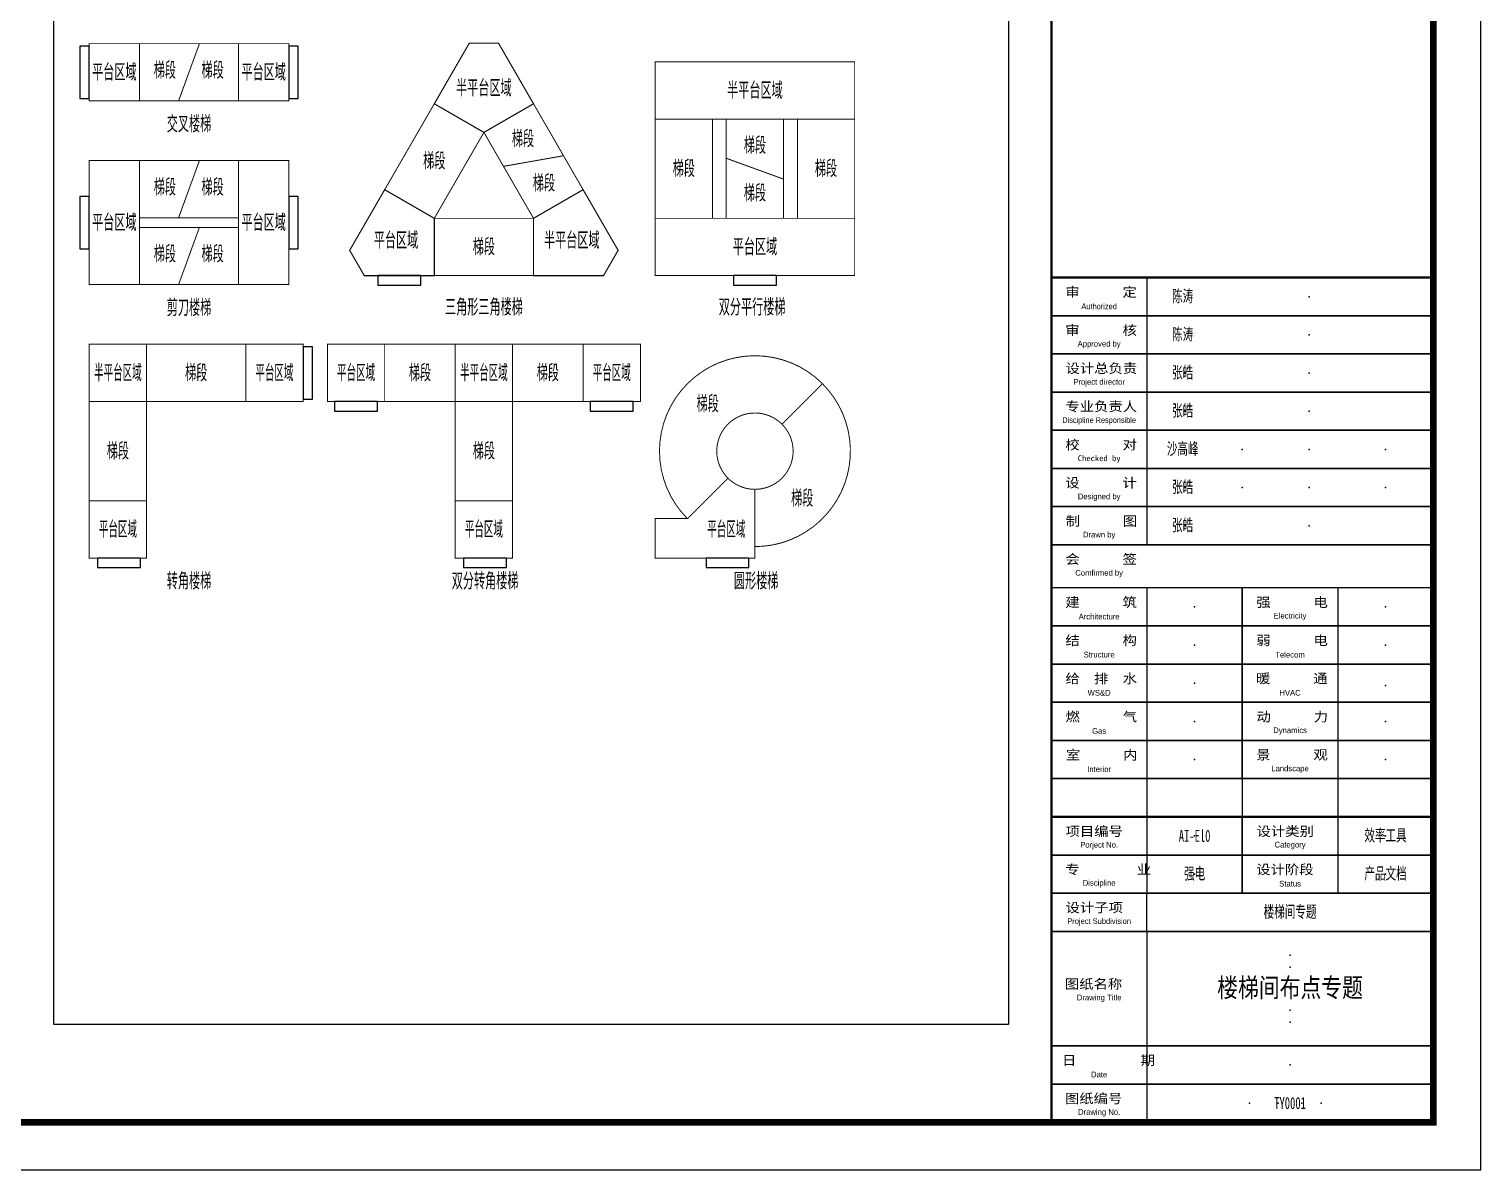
# Model space of a CAD drawing. Header units: millimetres. Extents: x -714894 to -19295, y 3400 to 234118.
# Drawn here: x -356169 to -325747, y 82898 to 106807 of the extents above; entities that cross this region are included whole.
import ezdxf
from ezdxf.enums import TextEntityAlignment as Align

# ---------------------------------------------------------------- set-up
doc = ezdxf.new("R2010")
doc.units = ezdxf.units.MM
doc.header["$LTSCALE"] = 500
doc.layers.add('AI-门', color=3, linetype='Continuous', plot=False)
doc.layers.add('C-SHET-SHET', color=144, linetype='Continuous')
doc.layers.add('E-UNIV-NOTE', color=6, linetype='Continuous')
doc.styles.add('STYLEP4', font='GOTHIC.TTF')
doc.styles.add('TH-STYLE1', font='Stfangso_0.ttf', dxfattribs={"width": 0.65})
doc.styles.add('TH-STYLE2', font='', dxfattribs={"width": 0.8})
doc.styles.add('TH-STYLE3', font='tssdeng.shx', dxfattribs={"width": 0.65, "bigfont": 'tssdchn.shx'})
doc.styles.add('TuKuang', font='Stfangso_0.ttf', dxfattribs={"width": 1.1})
doc.styles.get('TH-STYLE2').set_extended_font_data('STXihei')

# ---------------------------------------------------------------- blocks, each defined once
blk = doc.blocks.new('SH_THAPE_A0L')
for p, q in [((1119, 187), (1119, 179)), ((1119, 179), (1119, 171)), ((1119, 171), (1119, 163)), ((1119, 163), (1119, 155)), ((1119, 155), (1119, 147)), ((1119, 147), (1119, 139)), ((1119, 139), (1119, 131)), ((1119, 122), (1119, 114)), ((1159, 122), (1159, 114)), ((1119, 114), (1119, 106)), ((1159, 114), (1159, 106)), ((1119, 106), (1119, 98)), ((1159, 106), (1159, 98)), ((1119, 98), (1119, 90)), ((1159, 98), (1159, 90)), ((1119, 90), (1119, 74)), ((1159, 90), (1159, 82)), ((1139, 82), (1139, 74)), ((1159, 82), (1159, 74)), ((1119, 74), (1119, 66)), ((1159, 74), (1159, 66)), ((1119, 66), (1119, 58)), ((1159, 66), (1159, 58)), ((1119, 50), (1119, 58)), ((1119, 50), (1119, 26)), ((1119, 26), (1119, 18)), ((1119, 18), (1119, 10))]:
    blk.add_line(p, q)
for points in [[(0, 0), (1189, 0), (1189, 841), (0, 841)], [(1099, 187), (1099, 179), (1179, 179), (1179, 187)], [(1179, 131), (1099, 131), (1099, 187), (1179, 187)], [(1099, 179), (1099, 171), (1179, 171), (1179, 179)], [(1099, 171), (1099, 163), (1179, 163), (1179, 171)], [(1099, 163), (1099, 155), (1179, 155), (1179, 163)], [(1099, 155), (1099, 147), (1179, 147), (1179, 155)], [(1099, 147), (1099, 139), (1179, 139), (1179, 147)], [(1099, 139), (1099, 131), (1179, 131), (1179, 139)], [(1179, 82), (1099, 82), (1099, 131), (1179, 131)], [(1099, 122), (1099, 114), (1139, 114), (1139, 122)], [(1139, 122), (1139, 114), (1179, 114), (1179, 122)], [(1099, 114), (1099, 106), (1139, 106), (1139, 114)], [(1139, 114), (1139, 106), (1179, 106), (1179, 114)], [(1099, 106), (1099, 98), (1139, 98), (1139, 106)], [(1139, 106), (1139, 98), (1179, 98), (1179, 106)], [(1099, 98), (1099, 90), (1139, 90), (1139, 98)], [(1139, 98), (1139, 90), (1179, 90), (1179, 98)], [(1099, 90), (1099, 82), (1139, 82), (1139, 90)], [(1139, 90), (1139, 82), (1179, 82), (1179, 90)], [(1099, 74), (1099, 66), (1139, 66), (1139, 74)], [(1139, 74), (1139, 66), (1179, 66), (1179, 74)], [(1099, 66), (1099, 58), (1139, 58), (1139, 66)], [(1139, 66), (1139, 58), (1179, 58), (1179, 66)], [(1099, 58), (1099, 50), (1179, 50), (1179, 58)], [(1099, 50), (1099, 26), (1179, 26), (1179, 50)], [(1099, 26), (1099, 18), (1179, 18), (1179, 26)], [(1099, 18), (1099, 10), (1179, 10), (1179, 18)]]:
    blk.add_lwpolyline(points, close=True)
for points, const_width in [([(25, 831), (25, 10), (1179, 10), (1179, 831)], 1.4), ([(1179, 10), (1099, 10), (1099, 74), (1179, 74)], 0.5)]:
    blk.add_lwpolyline(points, close=True, dxfattribs=dict(const_width=const_width))
at = {"const_width": 0.5}
for points in [[(1099, 831), (1099, 10)], [(1099, 187), (1179, 187)]]:
    blk.add_lwpolyline(points, dxfattribs=at)
for p in [(1127, 183), (1153, 183), (1127, 175), (1153, 175), (1127, 167), (1153, 167), (1127, 159), (1153, 159), (1127, 151), (1139, 151), (1153, 151), (1169, 151), (1127, 143), (1139, 143), (1153, 143), (1169, 143), (1127, 135), (1153, 135), (1129, 118), (1169, 118), (1129, 110), (1169, 110), (1129, 102), (1169, 101.5), (1129, 94), (1169, 94), (1129, 86), (1169, 86), (1129, 70), (1169, 70), (1129, 62), (1169, 62), (1149, 54), (1149, 45), (1149, 42.5), (1149, 38), (1149, 33.5), (1149, 31), (1149, 22), (1140.5, 14), (1140.5, 14), (1146.5, 14), (1151.5, 14), (1155.5, 14)]:
    blk.add_point(p)
at = {"style": 'TuKuang', "width": 1.1}
for s, p in [('审      定', (1101.92, 182.98)), ('审      核', (1101.91, 174.98)), ('设计总负责', (1101.96, 167)), ('专业负责人', (1101.94, 159)), ('校      对', (1101.92, 150.98)), ('设      计', (1101.91, 143.01)), ('制      图', (1101.98, 134.98)), ('会      签', (1101.93, 127)), ('建      筑', (1101.91, 117.98)), ('强      电', (1141.92, 117.97)), ('结      构', (1101.93, 109.98)), ('弱      电', (1141.93, 109.98)), ('给  排  水', (1101.93, 101.97)), ('暖      通', (1141.87, 102)), ('燃      气', (1101.96, 93.99)), ('动      力', (1141.98, 93.97)), ('室      内', (1102.04, 85.98)), ('景      观', (1141.92, 86.01)), ('项目编号', (1101.96, 69.98)), ('设计类别', (1141.98, 69.98)), ('专        业', (1101.91, 61.99)), ('设计阶段', (1141.92, 61.97)), ('设计子项', (1101.96, 53.99)), ('图纸名称', (1101.82, 37.97)), ('日         期', (1101.22, 21.99)), ('图纸编号', (1101.84, 13.98))]:
    blk.add_text(s, height=2, dxfattribs=at).set_placement(p)
for s, style, width, p in [('Authorized', 'STYLEP4', 0.85, (1109, 181)), ('Discipline Responsible', 'STYLEP4', 0.8, (1109, 157)), ('Checked by', 'TuKuang', 1.1, (1109, 149)), ('Project Subdivision', 'STYLEP4', 0.9, (1109, 52))]:
    blk.add_text(s, height=1.2, dxfattribs=dict(style=style, width=width)).set_placement(p, align=Align.MIDDLE)
at = {"style": 'STYLEP4'}
for s, p in [('Approved by', (1109, 173)), ('Project director', (1109, 165)), ('Designed by', (1109, 141)), ('Drawn by', (1109, 133)), ('Comfirmed by', (1109, 125)), ('Architecture', (1109, 116)), ('Electricity', (1149, 116)), ('Structure', (1109, 108)), ('Telecom', (1149, 108)), ('WS&D', (1109, 100)), ('HVAC', (1149, 100)), ('Gas', (1109, 92)), ('Dynamics', (1149, 92)), ('Interior', (1109, 84)), ('Landscape', (1149, 84)), ('Porject No.', (1109, 68)), ('Category', (1149, 68)), ('Discipline', (1109, 60)), ('Status', (1149, 60)), ('Drawing Title', (1109, 36)), ('Date', (1109, 20)), ('Drawing No.', (1109, 12))]:
    blk.add_text(s, height=1.2, dxfattribs=at).set_placement(p, align=Align.MIDDLE)

msp = doc.modelspace()

# ---------------------------------------------------------------- linework, layer by layer
at = {"layer": 'AI-门'}
for points in [[(-354906.95, 105350.44), (-354906.95, 106450.44), (-355106.95, 106450.44), (-355106.95, 105350.44)], [(-350527.93, 105350.44), (-350527.93, 106450.44), (-350727.93, 106450.44), (-350727.93, 105350.44)], [(-354906.95, 102200.44), (-354906.95, 103300.44), (-355106.95, 103300.44), (-355106.95, 102200.44)], [(-350527.93, 102200.44), (-350527.93, 103300.44), (-350727.93, 103300.44), (-350727.93, 102200.44)], [(-347961.49, 101640.11), (-348861.49, 101640.11), (-348861.49, 101440.11), (-347961.49, 101440.11)], [(-340509.4, 101640.11), (-341409.4, 101640.11), (-341409.4, 101440.11), (-340509.4, 101440.11)], [(-350227.95, 99050.44), (-350227.95, 100150.44), (-350427.95, 100150.44), (-350427.95, 99050.44)], [(-348867.42, 99000.44), (-349767.42, 99000.44), (-349767.42, 98800.44), (-348867.42, 98800.44)], [(-343509.42, 99000.44), (-344409.42, 99000.44), (-344409.42, 98800.44), (-343509.42, 98800.44)], [(-353831.95, 95721.44), (-354731.95, 95721.44), (-354731.95, 95521.44), (-353831.95, 95521.44)], [(-346163.41, 95721.44), (-347063.41, 95721.44), (-347063.41, 95521.44), (-346163.41, 95521.44)], [(-341084.4, 95721.44), (-341984.4, 95721.44), (-341984.4, 95521.44), (-341084.4, 95521.44)]]:
    msp.add_lwpolyline(points, close=True, dxfattribs=at)
at = {"layer": 'C-SHET-SHET'}
msp.add_lwpolyline([(-355647.48, 124747.79), (-335647.48, 124747.79), (-335647.48, 85947.79), (-355647.48, 85947.79)], close=True, dxfattribs=at)
at = {"layer": 'E-UNIV-NOTE', "color": 3}
for points, const_width in [([(-353856.94, 106500.44), (-354906.95, 106500.44), (-354906.95, 105300.44), (-353856.94, 105300.44)], 20), ([(-350727.93, 106500.44), (-351777.94, 106500.44), (-351777.94, 105300.44), (-350727.93, 105300.44)], 20), ([(-346944.07, 106511.16), (-346332.76, 106511.16), (-345599.18, 105240.57), (-346638.42, 104640.57), (-347677.65, 105240.57)], 24.45), ([(-338869.89, 106119.11), (-343048.92, 106119.11), (-343048.92, 104919.11), (-338869.89, 104919.11)], 20), ([(-353856.94, 104050.44), (-354906.95, 104050.44), (-354906.95, 101450.44), (-353856.94, 101450.44)], 20), ([(-350727.93, 104050.44), (-351777.94, 104050.44), (-351777.94, 101450.44), (-350727.93, 101450.44)], 20), ([(-349145.06, 101640.11), (-349450.72, 102169.52), (-348717.15, 103440.11), (-347677.92, 102840.11), (-347677.92, 101640.11)], 24.45), ([(-344131.77, 101640.11), (-343826.11, 102169.52), (-344559.68, 103440.11), (-345598.92, 102840.11), (-345598.92, 101640.11)], 24.45), ([(-338869.89, 102840.11), (-343048.92, 102840.11), (-343048.92, 101640.11), (-338869.89, 101640.11)], 20), ([(-353706.95, 100200.44), (-354906.95, 100200.44), (-354906.95, 99000.44), (-353706.95, 99000.44)], 20), ([(-350427.95, 100200.44), (-351627.95, 100200.44), (-351627.95, 99000.44), (-350427.95, 99000.44)], 20), ([(-348717.42, 100200.44), (-349917.42, 100200.44), (-349917.42, 99000.44), (-348717.42, 99000.44)], 20), ([(-346038.42, 100200.44), (-347238.42, 100200.44), (-347238.42, 99000.44), (-346038.42, 99000.44)], 20), ([(-343359.42, 100200.44), (-344559.42, 100200.44), (-344559.42, 99000.44), (-343359.42, 99000.44)], 20), ([(-353706.95, 96921.44), (-354906.95, 96921.44), (-354906.95, 95721.44), (-353706.95, 95721.44)], 20), ([(-346038.42, 96921.44), (-347238.42, 96921.44), (-347238.42, 95721.44), (-346038.42, 95721.44)], 20)]:
    msp.add_lwpolyline(points, close=True, dxfattribs=dict(at, const_width=const_width))
at = {"layer": 'E-UNIV-NOTE', "color": 2, "const_width": 20}
for points in [[(-353035.94, 105300.44), (-352598.94, 106500.44), (-353856.94, 106500.44), (-353856.94, 105300.44), (-353035.94, 105300.44)], [(-352598.94, 106500.44), (-353035.94, 105300.44), (-351777.94, 105300.44), (-351777.94, 106500.44), (-352598.94, 106500.44)], [(-346227.91, 103929.57), (-344970.18, 104151.11), (-345599.18, 105240.57), (-346638.42, 104640.57), (-346227.91, 103929.57)], [(-353035.94, 102850.44), (-352598.94, 104050.44), (-353856.94, 104050.44), (-353856.94, 102850.44), (-353035.94, 102850.44)], [(-352598.94, 104050.44), (-353035.94, 102850.44), (-351777.94, 102850.44), (-351777.94, 104050.44), (-352598.94, 104050.44)], [(-344970.18, 104151.11), (-346227.91, 103929.57), (-345598.92, 102840.11), (-344559.68, 103440.11), (-344970.18, 104151.11)], [(-353035.94, 101450.44), (-352598.94, 102650.44), (-353856.94, 102650.44), (-353856.94, 101450.44), (-353035.94, 101450.44)], [(-352598.94, 102650.44), (-353035.94, 101450.44), (-351777.94, 101450.44), (-351777.94, 102650.44), (-352598.94, 102650.44)]]:
    msp.add_lwpolyline(points, dxfattribs=at)
for points in [[(-346638.42, 104640.57), (-347677.65, 105240.57), (-348717.15, 103440.11), (-347677.92, 102840.11)], [(-341848.92, 104919.11), (-343048.92, 104919.11), (-343048.92, 102840.11), (-341848.92, 102840.11)], [(-341559.4, 104098.11), (-340359.4, 103661.11), (-340359.4, 104919.11), (-341559.4, 104919.11)], [(-338869.89, 104919.11), (-340069.89, 104919.11), (-340069.89, 102840.11), (-338869.89, 102840.11)], [(-340359.4, 103661.11), (-341559.4, 104098.11), (-341559.4, 102840.11), (-340359.4, 102840.11)], [(-345598.92, 101640.11), (-345598.92, 102840.11), (-347677.92, 102840.11), (-347677.92, 101640.11)], [(-353706.95, 100200.44), (-353706.95, 99000.44), (-351627.95, 99000.44), (-351627.95, 100200.44)], [(-348717.42, 100200.44), (-348717.42, 99000.44), (-347238.42, 99000.44), (-347238.42, 100200.44)], [(-346038.42, 100200.44), (-346038.42, 99000.44), (-344559.42, 99000.44), (-344559.42, 100200.44)], [(-353706.95, 99000.44), (-354906.95, 99000.44), (-354906.95, 96921.44), (-353706.95, 96921.44)], [(-346038.42, 99000.44), (-347238.42, 99000.44), (-347238.42, 96921.44), (-346038.42, 96921.44)]]:
    msp.add_lwpolyline(points, close=True, dxfattribs=at)
msp.add_lwpolyline([(-340393.72, 98526.62, 1), (-341525.09, 97395.25), (-342373.62, 96546.72, -1), (-339545.19, 99375.15)], format="xyb", close=True, dxfattribs=at)
msp.add_lwpolyline([(-339545.19, 99375.15, -0.66817864), (-340959.4, 95960.94), (-340959.4, 97160.94, 0.66817864), (-340393.72, 98526.62), (-339545.19, 99375.15)], format="xyb", dxfattribs=at)
at = {"layer": 'E-UNIV-NOTE', "color": 3, "const_width": 20}
msp.add_lwpolyline([(-342373.62, 96546.72), (-343048.62, 96546.72), (-343048.62, 95721.44), (-340959.4, 95721.44), (-340959.4, 97160.94, -0.19891237), (-341525.09, 97395.25)], format="xyb", close=True, dxfattribs=at)

# ---------------------------------------------------------------- block references
at = {"layer": 'C-SHET-SHET', "xscale": 100, "yscale": 100, "zscale": 100}
msp.add_blockref('SH_THAPE_A0L', (-444647.48, 82897.79), dxfattribs=at)

# ---------------------------------------------------------------- texts
at = {"layer": 'C-SHET-SHET', "attachment_point": 5}
for s, insert, char_height, style in [('陈涛', (-331997.48, 101197.79), 250, 'TH-STYLE1'), ('陈涛', (-331997.48, 100397.79), 250, 'TH-STYLE1'), ('张皓', (-331997.48, 99597.79), 250, 'TH-STYLE1'), ('张皓', (-331997.48, 98797.79), 250, 'TH-STYLE1'), ('沙高峰', (-331997.48, 97997.79), 250, 'TH-STYLE1'), ('张皓', (-331997.48, 97197.79), 250, 'TH-STYLE1'), ('张皓', (-331997.48, 96397.79), 250, 'TH-STYLE1'), ('效率工具', (-327747.48, 89897.79), 250, 'TH-STYLE1'), ('AI-El0', (-331747.48, 89897.79), 250, 'TH-STYLE1'), ('强电', (-331747.48, 89097.79), 250, 'TH-STYLE1'), ('产品文档', (-327747.48, 89097.79), 250, 'TH-STYLE1'), ('楼梯间专题', (-329747.48, 88297.79), 250, 'TH-STYLE1'), ('楼梯间布点专题', (-329747.48, 86697.79), 400, 'TH-STYLE2'), ('TY0001', (-329747.48, 84297.79), 250, 'TH-STYLE1')]:
    msp.add_mtext(s, dxfattribs=dict(at, insert=insert, char_height=char_height, style=style))
at = {"layer": 'E-UNIV-NOTE', "color": 3, "style": 'TH-STYLE3'}
for s, width, p in [('平台区域', 0.7, (-354381.95, 105900.44)), ('平台区域', 0.7, (-351252.93, 105900.44)), ('半平台区域', 0.7, (-346638.42, 105567.93)), ('半平台区域', 0.7, (-340959.4, 105519.11)), ('平台区域', 0.7, (-354381.95, 102750.44)), ('平台区域', 0.7, (-351252.93, 102750.44)), ('平台区域', 0.7, (-348481.03, 102376.43)), ('半平台区域', 0.7, (-344795.8, 102376.43)), ('平台区域', 0.7, (-340959.4, 102240.11)), ('半平台区域', 0.6, (-354306.95, 99600.44)), ('平台区域', 0.6, (-351027.95, 99600.44)), ('平台区域', 0.6, (-349317.42, 99600.44)), ('半平台区域', 0.6, (-346638.42, 99600.44)), ('平台区域', 0.6, (-343959.42, 99600.44)), ('平台区域', 0.6, (-354306.95, 96321.44)), ('平台区域', 0.6, (-346638.42, 96321.44)), ('平台区域', 0.6, (-341559.4, 96321.44))]:
    msp.add_text(s, height=350, dxfattribs=dict(at, width=width)).set_placement(p, align=Align.MIDDLE_CENTER)
at = {"layer": 'E-UNIV-NOTE', "color": 2, "style": 'TH-STYLE3', "width": 0.7}
for p in [(-353322.93, 105940.44), (-352322.93, 105940.44), (-345818.69, 104504.85), (-340959.4, 104367.51), (-347677.78, 104040.34), (-342448.92, 103879.61), (-339469.89, 103879.61), (-345379.41, 103575.83), (-353322.93, 103490.44), (-352322.93, 103490.44), (-340959.4, 103367.51), (-353322.93, 102090.44), (-352322.93, 102090.44), (-346638.42, 102240.11), (-352667.45, 99600.44), (-347977.92, 99600.44), (-345298.92, 99600.44), (-341949.35, 98950.89), (-354306.95, 97960.94), (-346638.42, 97960.94), (-339969.45, 96970.99)]:
    msp.add_text('梯段', height=350, dxfattribs=at).set_placement(p, align=Align.MIDDLE_CENTER)
at = {"layer": 'E-UNIV-NOTE', "linetype": 'Continuous', "style": 'TH-STYLE3', "width": 0.7}
for s, p in [('交叉楼梯', (-352817.44, 104815.99)), ('剪刀楼梯', (-352817.44, 100965.99)), ('三角形三角楼梯', (-346638.42, 100976.71)), ('双分平行楼梯', (-341018.95, 100976.71)), ('转角楼梯', (-352817.44, 95236.99)), ('双分转角楼梯', (-346613.41, 95236.99)), ('圆形楼梯', (-340934.4, 95236.99))]:
    msp.add_text(s, height=350, dxfattribs=at).set_placement(p, align=Align.MIDDLE_CENTER)

doc.saveas('drawing.dxf')
